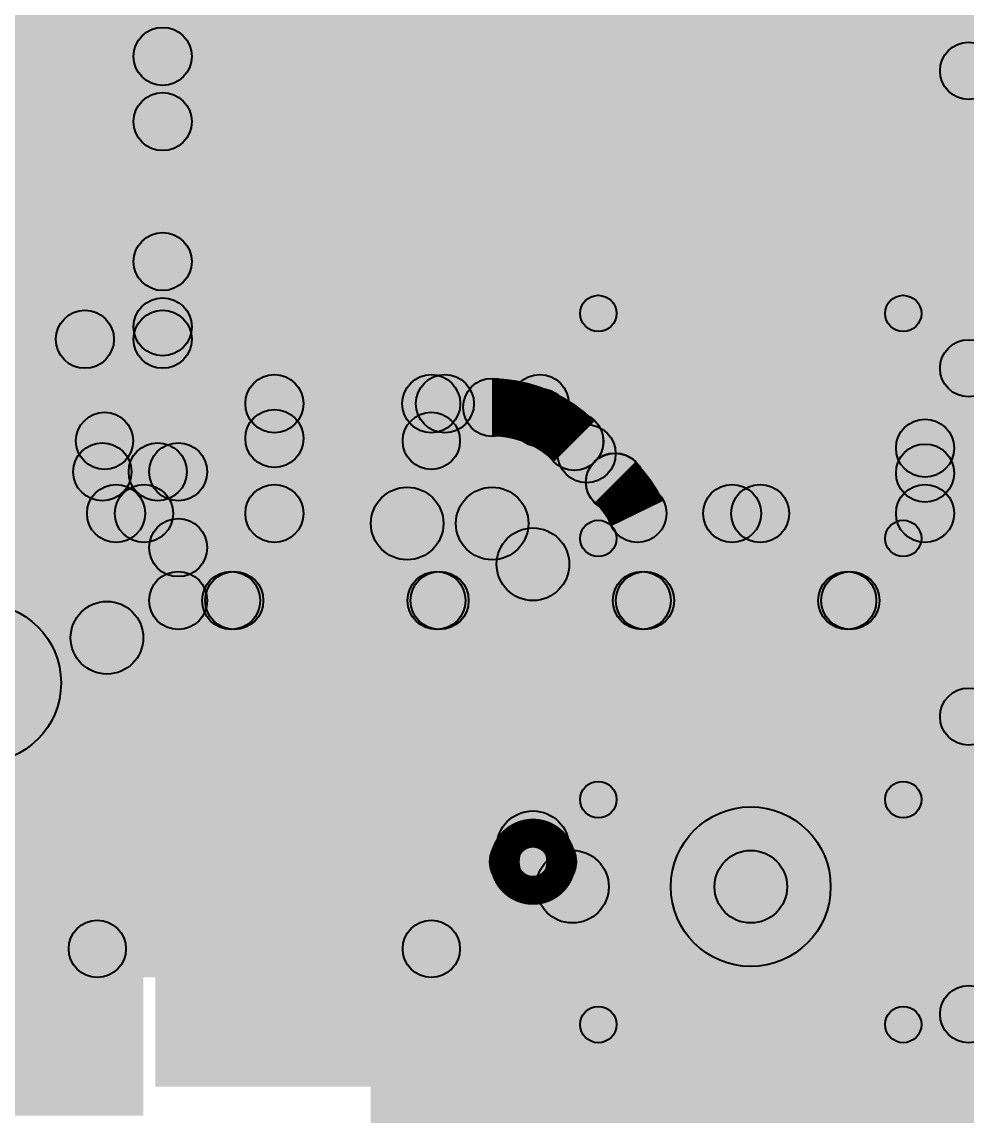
# Model space of a CAD drawing. Header units: millimetres. Extents: x -0.24 to 2.5, y 0 to 2.55.
# Drawn here: x 0.8116 to 0.9418, y 0.008 to 0.1597 of the extents above; entities that cross this region are included whole.
import ezdxf

# ---------------------------------------------------------------- set-up
doc = ezdxf.new("R2010")
doc.units = ezdxf.units.MM
doc.header["$MEASUREMENT"] = 0
for name, color, linetype in [('BottomLayer', 5, 'Continuous'), ('BottomPaste', 16, 'Continuous'), ('BottomSolder', 6, 'Continuous'), ('TopLayer', 1, 'Continuous'), ('TopOverlay', 2, 'Continuous'), ('TopPaste', 8, 'Continuous'), ('TopSolder', 216, 'Continuous'), ('ViaHoleLayer', 16, 'Continuous')]:
    doc.layers.add(name, color=color, linetype=linetype)

# ---------------------------------------------------------------- blocks, each defined once
blk = doc.blocks.new('NCP186AMX330TAG_7')
at = {"layer": 'TopLayer'}
for points in [[(-0.02795, 0.02913), (-0.01339, 0.02913), (-0.01339, 0.01811), (-0.02795, 0.01811)], [(0.01339, 0.02913), (0.02795, 0.02913), (0.02795, 0.01811), (0.01339, 0.01811)], [(-0.00866, 0.02835), (0.00866, 0.02835), (0.00866, -0.02835), (-0.00866, -0.02835)], [(-0.02795, 0.01339), (-0.01339, 0.01339), (-0.01339, 0.00236), (-0.02795, 0.00236)], [(0.01339, 0.01339), (0.02795, 0.01339), (0.02795, 0.00236), (0.01339, 0.00236)], [(-0.02795, -0.00236), (-0.01339, -0.00236), (-0.01339, -0.01339), (-0.02795, -0.01339)], [(0.01339, -0.00236), (0.02795, -0.00236), (0.02795, -0.01339), (0.01339, -0.01339)], [(-0.02795, -0.01811), (-0.01339, -0.01811), (-0.01339, -0.02913), (-0.02795, -0.02913)], [(0.01339, -0.01811), (0.02795, -0.01811), (0.02795, -0.02913), (0.01339, -0.02913)]]:
    blk.add_hatch(color=1, dxfattribs=at).paths.add_polyline_path(points)
at = {"layer": 'TopOverlay'}
h = blk.add_hatch(color=2, dxfattribs=at)
edge = h.paths.add_edge_path()
edge.add_arc((-0.024, 0.035), 0.00394, 0, 360)
for points in [[(0.022, 0.03894), (0.022, 0.03106), (-0.024, 0.03106), (-0.024, 0.03894)], [(0.021, -0.03106), (0.021, -0.03894), (-0.024, -0.03894), (-0.024, -0.03106)]]:
    blk.add_hatch(color=2, dxfattribs=at).paths.add_polyline_path(points)
h = blk.add_hatch(color=2, dxfattribs=at)
edge = h.paths.add_edge_path()
edge.add_arc((0.022, 0.035), 0.00394, 0, 360)
h = blk.add_hatch(color=2, dxfattribs=at)
edge = h.paths.add_edge_path()
edge.add_arc((-0.04, 0.023), 0.00394, 0, 360)
h = blk.add_hatch(color=2, dxfattribs=at)
edge = h.paths.add_edge_path()
edge.add_arc((-0.036, 0.023), 0.00394, 0, 360)
h = blk.add_hatch(color=2, dxfattribs=at)
edge = h.paths.add_edge_path()
edge.add_arc((-0.024, -0.035), 0.00394, 0, 360)
h = blk.add_hatch(color=2, dxfattribs=at)
edge = h.paths.add_edge_path()
edge.add_arc((0.021, -0.035), 0.00394, 0, 360)
at = {"layer": 'TopPaste'}
for points in [[(-0.02795, 0.02913), (-0.01339, 0.02913), (-0.01339, 0.01811), (-0.02795, 0.01811)], [(0.01339, 0.02913), (0.02795, 0.02913), (0.02795, 0.01811), (0.01339, 0.01811)], [(-0.00866, 0.02835), (0.00866, 0.02835), (0.00866, -0.02835), (-0.00866, -0.02835)], [(-0.02795, 0.01339), (-0.01339, 0.01339), (-0.01339, 0.00236), (-0.02795, 0.00236)], [(0.01339, 0.01339), (0.02795, 0.01339), (0.02795, 0.00236), (0.01339, 0.00236)], [(-0.02795, -0.00236), (-0.01339, -0.00236), (-0.01339, -0.01339), (-0.02795, -0.01339)], [(0.01339, -0.00236), (0.02795, -0.00236), (0.02795, -0.01339), (0.01339, -0.01339)], [(-0.02795, -0.01811), (-0.01339, -0.01811), (-0.01339, -0.02913), (-0.02795, -0.02913)], [(0.01339, -0.01811), (0.02795, -0.01811), (0.02795, -0.02913), (0.01339, -0.02913)]]:
    blk.add_hatch(color=8, dxfattribs=at).paths.add_polyline_path(points)
at = {"layer": 'TopSolder'}
for points in [[(-0.03195, 0.03313), (-0.00939, 0.03313), (-0.00939, 0.01411), (-0.03195, 0.01411)], [(-0.01266, 0.03235), (0.01266, 0.03235), (0.01266, -0.03235), (-0.01266, -0.03235)], [(0.00939, 0.03313), (0.03195, 0.03313), (0.03195, 0.01411), (0.00939, 0.01411)], [(-0.03195, 0.01739), (-0.00939, 0.01739), (-0.00939, -0.00164), (-0.03195, -0.00164)], [(0.00939, 0.01739), (0.03195, 0.01739), (0.03195, -0.00164), (0.00939, -0.00164)], [(-0.03195, 0.00164), (-0.00939, 0.00164), (-0.00939, -0.01739), (-0.03195, -0.01739)], [(0.00939, 0.00164), (0.03195, 0.00164), (0.03195, -0.01739), (0.00939, -0.01739)], [(-0.03195, -0.01411), (-0.00939, -0.01411), (-0.00939, -0.03313), (-0.03195, -0.03313)], [(0.00939, -0.01411), (0.03195, -0.01411), (0.03195, -0.03313), (0.00939, -0.03313)]]:
    blk.add_hatch(color=216, dxfattribs=at).paths.add_polyline_path(points)
at = {"layer": 'TopOverlay', "const_width": 0.00787}
blk.add_lwpolyline([(-0.036, 0.023, 1), (-0.04, 0.023, 1)], format="xyb", close=True, dxfattribs=at)
at = {"layer": 'TopOverlay'}
for centre in [(-0.024, 0.035), (0.022, 0.035), (-0.04, 0.023), (-0.036, 0.023), (-0.024, -0.035), (0.021, -0.035)]:
    blk.add_circle(centre, 0.00394, dxfattribs=at)
blk = doc.blocks.new('C__0603_20')
at = {"layer": 'TopLayer'}
for points in [[(-0.015, 0.0175), (-0.015, -0.0175), (-0.045, -0.0175), (-0.045, 0.0175)], [(0.045, 0.0175), (0.045, -0.0175), (0.015, -0.0175), (0.015, 0.0175)]]:
    blk.add_hatch(color=1, dxfattribs=at).paths.add_polyline_path(points)
at = {"layer": 'TopOverlay'}
h = blk.add_hatch(color=2, dxfattribs=at)
edge = h.paths.add_edge_path()
edge.add_arc((-0.049, 0.021), 0.0025, 0, 360)
h = blk.add_hatch(color=2, dxfattribs=at)
edge = h.paths.add_edge_path()
edge.add_arc((-0.049, 0.021), 0.0025, 0, 360)
for points in [[(-0.049, 0.0185), (-0.049, 0.0235), (-0.018, 0.0235), (-0.018, 0.0185)], [(0.018, 0.0185), (0.018, 0.0235), (0.049, 0.0235), (0.049, 0.0185)], [(-0.0515, 0.021), (-0.0465, 0.021), (-0.0465, -0.021), (-0.0515, -0.021)], [(0.0465, 0.021), (0.0515, 0.021), (0.0515, -0.021), (0.0465, -0.021)], [(-0.049, -0.0235), (-0.049, -0.0185), (-0.018, -0.0185), (-0.018, -0.0235)], [(0.018, -0.0235), (0.018, -0.0185), (0.049, -0.0185), (0.049, -0.0235)]]:
    blk.add_hatch(color=2, dxfattribs=at).paths.add_polyline_path(points)
h = blk.add_hatch(color=2, dxfattribs=at)
edge = h.paths.add_edge_path()
edge.add_arc((-0.018, 0.021), 0.0025, 0, 360)
h = blk.add_hatch(color=2, dxfattribs=at)
edge = h.paths.add_edge_path()
edge.add_arc((0.018, 0.021), 0.0025, 0, 360)
h = blk.add_hatch(color=2, dxfattribs=at)
edge = h.paths.add_edge_path()
edge.add_arc((0.049, 0.021), 0.0025, 0, 360)
h = blk.add_hatch(color=2, dxfattribs=at)
edge = h.paths.add_edge_path()
edge.add_arc((0.049, 0.021), 0.0025, 0, 360)
h = blk.add_hatch(color=2, dxfattribs=at)
edge = h.paths.add_edge_path()
edge.add_arc((-0.049, -0.021), 0.0025, 0, 360)
h = blk.add_hatch(color=2, dxfattribs=at)
edge = h.paths.add_edge_path()
edge.add_arc((-0.049, -0.021), 0.0025, 0, 360)
h = blk.add_hatch(color=2, dxfattribs=at)
edge = h.paths.add_edge_path()
edge.add_arc((-0.018, -0.021), 0.0025, 0, 360)
h = blk.add_hatch(color=2, dxfattribs=at)
edge = h.paths.add_edge_path()
edge.add_arc((0.018, -0.021), 0.0025, 0, 360)
h = blk.add_hatch(color=2, dxfattribs=at)
edge = h.paths.add_edge_path()
edge.add_arc((0.049, -0.021), 0.0025, 0, 360)
h = blk.add_hatch(color=2, dxfattribs=at)
edge = h.paths.add_edge_path()
edge.add_arc((0.049, -0.021), 0.0025, 0, 360)
at = {"layer": 'TopPaste'}
for points in [[(-0.015, 0.0175), (-0.015, -0.0175), (-0.045, -0.0175), (-0.045, 0.0175)], [(0.045, 0.0175), (0.045, -0.0175), (0.015, -0.0175), (0.015, 0.0175)]]:
    blk.add_hatch(color=8, dxfattribs=at).paths.add_polyline_path(points)
at = {"layer": 'TopSolder'}
for points in [[(-0.01264, 0.01986), (-0.01264, -0.01986), (-0.04736, -0.01986), (-0.04736, 0.01986)], [(0.04736, 0.01986), (0.04736, -0.01986), (0.01264, -0.01986), (0.01264, 0.01986)]]:
    blk.add_hatch(color=216, dxfattribs=at).paths.add_polyline_path(points)
at = {"layer": 'TopOverlay'}
for centre in [(-0.049, 0.021), (-0.049, 0.021), (-0.018, 0.021), (0.018, 0.021), (0.049, 0.021), (0.049, 0.021), (-0.049, -0.021), (-0.049, -0.021), (-0.018, -0.021), (0.018, -0.021), (0.049, -0.021), (0.049, -0.021)]:
    blk.add_circle(centre, 0.0025, dxfattribs=at)
blk = doc.blocks.new('SOT_23_B_54')
at = {"layer": 'BottomLayer'}
for points in [[(-0.05354, 0.05748), (-0.02126, 0.05748), (-0.02126, 0.02126), (-0.05354, 0.02126)], [(0.02126, 0.05748), (0.05354, 0.05748), (0.05354, 0.02126), (0.02126, 0.02126)], [(-0.01614, -0.02126), (0.01614, -0.02126), (0.01614, -0.05748), (-0.01614, -0.05748)]]:
    blk.add_hatch(color=5, dxfattribs=at).paths.add_polyline_path(points)
at = {"layer": 'BottomPaste'}
for points in [[(-0.05354, 0.05748), (-0.02126, 0.05748), (-0.02126, 0.02126), (-0.05354, 0.02126)], [(0.02126, 0.05748), (0.05354, 0.05748), (0.05354, 0.02126), (0.02126, 0.02126)], [(-0.01614, -0.02126), (0.01614, -0.02126), (0.01614, -0.05748), (-0.01614, -0.05748)]]:
    blk.add_hatch(color=16, dxfattribs=at).paths.add_polyline_path(points)
at = {"layer": 'BottomSolder'}
for points in [[(-0.05754, 0.06148), (-0.01726, 0.06148), (-0.01726, 0.01726), (-0.05754, 0.01726)], [(0.01726, 0.06148), (0.05754, 0.06148), (0.05754, 0.01726), (0.01726, 0.01726)], [(-0.02014, -0.01726), (0.02014, -0.01726), (0.02014, -0.06148), (-0.02014, -0.06148)]]:
    blk.add_hatch(color=6, dxfattribs=at).paths.add_polyline_path(points)
blk = doc.blocks.new('C__0805_60')
at = {"layer": 'TopLayer'}
for points in [[(-0.06, 0.03), (-0.02, 0.03), (-0.02, -0.03), (-0.06, -0.03)], [(0.02, 0.03), (0.06, 0.03), (0.06, -0.03), (0.02, -0.03)]]:
    blk.add_hatch(color=1, dxfattribs=at).paths.add_polyline_path(points)
at = {"layer": 'TopOverlay'}
h = blk.add_hatch(color=2, dxfattribs=at)
edge = h.paths.add_edge_path()
edge.add_arc((-0.065, 0.035), 0.00394, 0, 360)
h = blk.add_hatch(color=2, dxfattribs=at)
edge = h.paths.add_edge_path()
edge.add_arc((-0.065, 0.035), 0.00394, 0, 360)
for points in [[(-0.065, 0.03106), (-0.065, 0.03894), (-0.024, 0.03894), (-0.024, 0.03106)], [(0.024, 0.03106), (0.024, 0.03894), (0.065, 0.03894), (0.065, 0.03106)], [(-0.06894, 0.035), (-0.06106, 0.035), (-0.06106, -0.035), (-0.06894, -0.035)], [(0.06106, 0.035), (0.06894, 0.035), (0.06894, -0.035), (0.06106, -0.035)], [(-0.065, -0.03894), (-0.065, -0.03106), (-0.024, -0.03106), (-0.024, -0.03894)], [(0.024, -0.03894), (0.024, -0.03106), (0.065, -0.03106), (0.065, -0.03894)]]:
    blk.add_hatch(color=2, dxfattribs=at).paths.add_polyline_path(points)
h = blk.add_hatch(color=2, dxfattribs=at)
edge = h.paths.add_edge_path()
edge.add_arc((-0.024, 0.035), 0.00394, 0, 360)
h = blk.add_hatch(color=2, dxfattribs=at)
edge = h.paths.add_edge_path()
edge.add_arc((0.024, 0.035), 0.00394, 0, 360)
h = blk.add_hatch(color=2, dxfattribs=at)
edge = h.paths.add_edge_path()
edge.add_arc((0.065, 0.035), 0.00394, 0, 360)
h = blk.add_hatch(color=2, dxfattribs=at)
edge = h.paths.add_edge_path()
edge.add_arc((0.065, 0.035), 0.00394, 0, 360)
h = blk.add_hatch(color=2, dxfattribs=at)
edge = h.paths.add_edge_path()
edge.add_arc((-0.065, -0.035), 0.00394, 0, 360)
h = blk.add_hatch(color=2, dxfattribs=at)
edge = h.paths.add_edge_path()
edge.add_arc((-0.065, -0.035), 0.00394, 0, 360)
h = blk.add_hatch(color=2, dxfattribs=at)
edge = h.paths.add_edge_path()
edge.add_arc((-0.024, -0.035), 0.00394, 0, 360)
h = blk.add_hatch(color=2, dxfattribs=at)
edge = h.paths.add_edge_path()
edge.add_arc((0.024, -0.035), 0.00394, 0, 360)
h = blk.add_hatch(color=2, dxfattribs=at)
edge = h.paths.add_edge_path()
edge.add_arc((0.065, -0.035), 0.00394, 0, 360)
h = blk.add_hatch(color=2, dxfattribs=at)
edge = h.paths.add_edge_path()
edge.add_arc((0.065, -0.035), 0.00394, 0, 360)
at = {"layer": 'TopPaste'}
for points in [[(-0.06, 0.03), (-0.02, 0.03), (-0.02, -0.03), (-0.06, -0.03)], [(0.02, 0.03), (0.06, 0.03), (0.06, -0.03), (0.02, -0.03)]]:
    blk.add_hatch(color=8, dxfattribs=at).paths.add_polyline_path(points)
at = {"layer": 'TopSolder'}
for points in [[(-0.06276, 0.03276), (-0.01724, 0.03276), (-0.01724, -0.03276), (-0.06276, -0.03276)], [(0.01724, 0.03276), (0.06276, 0.03276), (0.06276, -0.03276), (0.01724, -0.03276)]]:
    blk.add_hatch(color=216, dxfattribs=at).paths.add_polyline_path(points)
at = {"layer": 'TopOverlay'}
for centre in [(-0.065, 0.035), (-0.065, 0.035), (-0.024, 0.035), (0.024, 0.035), (0.065, 0.035), (0.065, 0.035), (-0.065, -0.035), (-0.065, -0.035), (-0.024, -0.035), (0.024, -0.035), (0.065, -0.035), (0.065, -0.035)]:
    blk.add_circle(centre, 0.00394, dxfattribs=at)

msp = doc.modelspace()

# ---------------------------------------------------------------- hatches: boundary and pattern name
at = {"layer": 'BottomLayer'}
for points in [[(0.83, 0.069), (0.947, 0.069), (0.947, 0.532), (0.83, 0.532)], [(0.83314, 0.09491), (0.82749, 0.10057), (1.09575, 0.36883), (1.1014, 0.36317)], [(0.83383, 0.15216), (0.82817, 0.15782), (1.04022, 0.36987), (1.04587, 0.36421)], [(0.83383, 0.12388), (0.82817, 0.12954), (1.06746, 0.36883), (1.07312, 0.36317)], [(0.84369, 0.07717), (0.83803, 0.08283), (1.12403, 0.36883), (1.12969, 0.36317)], [(0.87197, 0.07717), (0.86632, 0.08283), (1.15082, 0.36734), (1.15648, 0.36168)], [(0.90026, 0.07717), (0.8946, 0.08283), (1.15417, 0.3424), (1.15983, 0.33674)], [(0.92854, 0.07717), (0.92288, 0.08283), (1.15417, 0.31412), (1.15983, 0.30846)], [(0.82917, 0.25531), (0.83483, 0.26097), (1.01297, 0.08283), (1.00731, 0.07717)], [(0.728, 0.127), (0.82, 0.127), (0.82, 0.257), (0.728, 0.257)], [(0.82917, 0.22703), (0.83483, 0.23268), (0.98468, 0.08283), (0.97903, 0.07717)], [(0.82917, 0.19874), (0.83483, 0.2044), (0.9564, 0.08283), (0.95074, 0.07717)], [(0.835, 0.116), (0.827, 0.116), (0.827, 0.18221), (0.835, 0.18221)], [(0.82817, 0.17146), (0.83383, 0.17712), (0.92812, 0.08283), (0.92246, 0.07717)], [(0.82817, 0.14317), (0.83383, 0.14883), (0.89983, 0.08283), (0.89417, 0.07717)], [(0.717, 0.112), (0.717, 0.12), (0.831, 0.12), (0.831, 0.112)], [(0.82817, 0.11489), (0.83383, 0.12055), (0.87155, 0.08283), (0.86589, 0.07717)], [(0.80486, 0.09491), (0.7992, 0.10057), (0.81746, 0.11883), (0.82312, 0.11317)], [(0.80161, 0.11317), (0.80726, 0.11883), (0.82552, 0.10057), (0.81987, 0.09491)], [(0.83, 0.013), (1.859, 0.013), (1.859, 0.105), (0.83, 0.105)], [(0.77886, 0.09374), (0.77886, 0.10174), (0.83314, 0.10174), (0.83314, 0.09374)], [(0.83714, 0.08), (0.82914, 0.08), (0.82914, 0.09774), (0.83714, 0.09774)], [(0.83031, 0.08446), (0.83597, 0.09012), (0.84326, 0.08283), (0.83761, 0.07717)], [(0.83314, 0.076), (0.83314, 0.084), (1.903, 0.084), (1.903, 0.076)]]:
    msp.add_hatch(color=5, dxfattribs=at).paths.add_polyline_path(points)
h = msp.add_hatch(color=5, dxfattribs=at)
edge = h.paths.add_edge_path()
edge.add_arc((0.831, 0.15499), 0.004, 0, 360)
h = msp.add_hatch(color=5, dxfattribs=at)
edge = h.paths.add_edge_path()
edge.add_arc((0.831, 0.146), 0.004, 0, 360)
h = msp.add_hatch(color=5, dxfattribs=at)
edge = h.paths.add_edge_path()
edge.add_arc((0.912, 0.129), 0.01181, 0, 360)
h = msp.add_hatch(color=5, dxfattribs=at)
edge = h.paths.add_edge_path()
edge.add_arc((0.831, 0.12671), 0.004, 0, 360)
h = msp.add_hatch(color=5, dxfattribs=at)
edge = h.paths.add_edge_path()
edge.add_arc((0.843, 0.114), 0.01181, 0, 360)
h = msp.add_hatch(color=5, dxfattribs=at)
edge = h.paths.add_edge_path()
edge.add_arc((0.831, 0.11772), 0.004, 0, 360)
h = msp.add_hatch(color=5, dxfattribs=at)
edge = h.paths.add_edge_path()
edge.add_arc((0.82029, 0.116), 0.004, 0, 360)
h = msp.add_hatch(color=5, dxfattribs=at)
edge = h.paths.add_edge_path()
edge.add_arc((0.831, 0.116), 0.004, 0, 360)
h = msp.add_hatch(color=5, dxfattribs=at)
edge = h.paths.add_edge_path()
edge.add_arc((0.831, 0.116), 0.004, 0, 360)
h = msp.add_hatch(color=5, dxfattribs=at)
edge = h.paths.add_edge_path()
edge.add_arc((0.82269, 0.09774), 0.004, 0, 360)
h = msp.add_hatch(color=5, dxfattribs=at)
edge = h.paths.add_edge_path()
edge.add_arc((0.83032, 0.09774), 0.004, 0, 360)
h = msp.add_hatch(color=5, dxfattribs=at)
edge = h.paths.add_edge_path()
edge.add_arc((0.83314, 0.09774), 0.004, 0, 360)
h = msp.add_hatch(color=5, dxfattribs=at)
edge = h.paths.add_edge_path()
edge.add_arc((0.83314, 0.09774), 0.004, 0, 360)
h = msp.add_hatch(color=5, dxfattribs=at)
edge = h.paths.add_edge_path()
edge.add_arc((0.83314, 0.08729), 0.004, 0, 360)
h = msp.add_hatch(color=5, dxfattribs=at)
edge = h.paths.add_edge_path()
edge.add_arc((0.83314, 0.08), 0.004, 0, 360)
h = msp.add_hatch(color=5, dxfattribs=at)
edge = h.paths.add_edge_path()
edge.add_arc((0.83314, 0.08), 0.004, 0, 360)
h = msp.add_hatch(color=5, dxfattribs=at)
edge = h.paths.add_edge_path()
edge.add_arc((0.84043, 0.08), 0.004, 0, 360)
h = msp.add_hatch(color=5, dxfattribs=at)
edge = h.paths.add_edge_path()
edge.add_arc((0.84086, 0.08), 0.004, 0, 360)
h = msp.add_hatch(color=5, dxfattribs=at)
edge = h.paths.add_edge_path()
edge.add_arc((0.86872, 0.08), 0.004, 0, 360)
h = msp.add_hatch(color=5, dxfattribs=at)
edge = h.paths.add_edge_path()
edge.add_arc((0.86914, 0.08), 0.004, 0, 360)
h = msp.add_hatch(color=5, dxfattribs=at)
edge = h.paths.add_edge_path()
edge.add_arc((0.897, 0.08), 0.004, 0, 360)
h = msp.add_hatch(color=5, dxfattribs=at)
edge = h.paths.add_edge_path()
edge.add_arc((0.89743, 0.08), 0.004, 0, 360)
h = msp.add_hatch(color=5, dxfattribs=at)
edge = h.paths.add_edge_path()
edge.add_arc((0.92529, 0.08), 0.004, 0, 360)
h = msp.add_hatch(color=5, dxfattribs=at)
edge = h.paths.add_edge_path()
edge.add_arc((0.92571, 0.08), 0.004, 0, 360)
h = msp.add_hatch(color=5, dxfattribs=at)
edge = h.paths.add_edge_path()
edge.add_arc((0.806, 0.06863), 0.011, 0, 360)
at = {"layer": 'BottomSolder'}
h = msp.add_hatch(color=6, dxfattribs=at)
edge = h.paths.add_edge_path()
edge.add_arc((0.912, 0.129), 0.01581, 0, 360)
h = msp.add_hatch(color=6, dxfattribs=at)
edge = h.paths.add_edge_path()
edge.add_arc((0.843, 0.114), 0.01581, 0, 360)
at = {"layer": 'TopLayer'}
for points in [[(0.89221, 0.09741), (0.88656, 0.10307), (1.3834, 0.59992), (1.38906, 0.59426)], [(0.91226, 0.08917), (0.9066, 0.09483), (1.41169, 0.59992), (1.41734, 0.59426)], [(0.87082, 0.10431), (0.86516, 0.10996), (1.30997, 0.55477), (1.31563, 0.54911)], [(0.79912, 0.08917), (0.79346, 0.09483), (1.25146, 0.55283), (1.25712, 0.54717)], [(0.8274, 0.08917), (0.82175, 0.09483), (1.27975, 0.55283), (1.2854, 0.54717)], [(0.75259, 0.09921), (0.74694, 0.10487), (0.90689, 0.26483), (0.91255, 0.25917)], [(0.77084, 0.08917), (0.76518, 0.09483), (0.93518, 0.26483), (0.94084, 0.25917)], [(0.8334, 0.25108), (0.83906, 0.25674), (0.99197, 0.10383), (0.98631, 0.09817)], [(0.8334, 0.2228), (0.83906, 0.22846), (0.96368, 0.10383), (0.95803, 0.09817)], [(0.69921, 0.21557), (0.70487, 0.22122), (0.83126, 0.09483), (0.82561, 0.08917)], [(0.7275, 0.21557), (0.73315, 0.22122), (0.84921, 0.10516), (0.84356, 0.0995)], [(0.81336, 0.21455), (0.81902, 0.22021), (0.93883, 0.1004), (0.93317, 0.09474)], [(0.81027, 0.18936), (0.81592, 0.19502), (0.91612, 0.09483), (0.91046, 0.08917)], [(0.78987, 0.18148), (0.79552, 0.18714), (0.8727, 0.10996), (0.86704, 0.10431)], [(0.37, 0.107), (1.012, 0.107), (1.012, 0.183), (0.37, 0.183)], [(0.765, 0.088), (0.849, 0.088), (0.849, 0.14), (0.765, 0.14)], [(0.84639, 0.10313), (0.84639, 0.11113), (0.88295, 0.11113), (0.88295, 0.10313)], [(0.85039, 0.092), (0.84239, 0.092), (0.84239, 0.10713), (0.85039, 0.10713)], [(0.88488, 0.09909), (0.89053, 0.10475), (0.89613, 0.09916), (0.89047, 0.0935)], [(0.936, 0.097), (0.936, 0.105), (1.719, 0.105), (1.719, 0.097)], [(0.94, 0.092), (0.932, 0.092), (0.932, 0.101), (0.94, 0.101)], [(0.76194, 0.088), (0.76194, 0.096), (0.84639, 0.096), (0.84639, 0.088)], [(0.86467, 0.08562), (0.86467, 0.09562), (0.87638, 0.09562), (0.87638, 0.08562)], [(0.89639, 0.088), (0.89639, 0.096), (0.936, 0.096), (0.936, 0.088)], [(0.87284, 0.08709), (0.87991, 0.09416), (0.88554, 0.08854), (0.87846, 0.08146)], [(0.887, 0.046), (0.877, 0.046), (0.877, 0.085), (0.887, 0.085)], [(0.75644, 0.06987), (0.75644, 0.07987), (0.82333, 0.07987), (0.82333, 0.06987)], [(0.283, 0.009), (0.82833, 0.009), (0.82833, 0.062), (0.283, 0.062)], [(0.85967, 0.008), (1.755, 0.008), (1.755, 0.061), (0.85967, 0.061)], [(0.912, 0.02956), (0.912, 0.05156), (0.96956, 0.05156), (0.96956, 0.02956)], [(0.87846, 0.04246), (0.88554, 0.04954), (0.89097, 0.0441), (0.8839, 0.03703)], [(0.88744, 0.03556), (0.88744, 0.04556), (0.912, 0.04556), (0.912, 0.03556)]]:
    msp.add_hatch(color=1, dxfattribs=at).paths.add_polyline_path(points)
h = msp.add_hatch(color=1, dxfattribs=at)
edge = h.paths.add_edge_path()
edge.add_arc((0.912, 0.129), 0.01181, 0, 360)
h = msp.add_hatch(color=1, dxfattribs=at)
edge = h.paths.add_edge_path()
edge.add_arc((0.843, 0.114), 0.01181, 0, 360)
h = msp.add_hatch(color=1, dxfattribs=at)
edge = h.paths.add_edge_path()
edge.add_arc((0.84639, 0.10713), 0.004, 0, 360)
h = msp.add_hatch(color=1, dxfattribs=at)
edge = h.paths.add_edge_path()
edge.add_arc((0.84639, 0.10713), 0.004, 0, 360)
h = msp.add_hatch(color=1, dxfattribs=at)
edge = h.paths.add_edge_path()
edge.add_arc((0.86799, 0.10713), 0.004, 0, 360)
h = msp.add_hatch(color=1, dxfattribs=at)
edge = h.paths.add_edge_path()
edge.add_arc((0.86987, 0.10713), 0.004, 0, 360)
h = msp.add_hatch(color=1, dxfattribs=at)
edge = h.paths.add_edge_path()
edge.add_arc((0.88295, 0.10713), 0.004, 0, 360)
h = msp.add_hatch(color=1, dxfattribs=at)
edge = h.paths.add_edge_path()
edge.add_arc((0.87638, 0.10662), 0.004, 0, 360)
h = msp.add_hatch(color=1, dxfattribs=at)
edge = h.paths.add_edge_path()
edge.add_arc((0.87638, 0.10662), 0.004, 0, 360)
h = msp.add_hatch(color=1, dxfattribs=at)
edge = h.paths.add_edge_path()
edge.add_arc((0.88295, 0.10521), 0.004, 0, 360)
h = msp.add_hatch(color=1, dxfattribs=at)
edge = h.paths.add_edge_path()
edge.add_arc((0.88295, 0.10521), 0.004, 0, 360)
h = msp.add_hatch(color=1, dxfattribs=at)
edge = h.paths.add_edge_path()
edge.add_arc((0.88295, 0.10521), 0.004, 0, 360)
h = msp.add_hatch(color=1, dxfattribs=at)
edge = h.paths.add_edge_path()
edge.add_arc((0.88295, 0.10521), 0.004, 0, 360)
h = msp.add_hatch(color=1, dxfattribs=at)
edge = h.paths.add_edge_path()
edge.add_arc((0.84639, 0.10233), 0.004, 0, 360)
h = msp.add_hatch(color=1, dxfattribs=at)
edge = h.paths.add_edge_path()
edge.add_arc((0.88769, 0.10194), 0.004, 0, 360)
h = msp.add_hatch(color=1, dxfattribs=at)
edge = h.paths.add_edge_path()
edge.add_arc((0.88771, 0.10192), 0.004, 0, 360)
h = msp.add_hatch(color=1, dxfattribs=at)
edge = h.paths.add_edge_path()
edge.add_arc((0.88771, 0.10192), 0.004, 0, 360)
h = msp.add_hatch(color=1, dxfattribs=at)
edge = h.paths.add_edge_path()
edge.add_arc((0.936, 0.101), 0.004, 0, 360)
h = msp.add_hatch(color=1, dxfattribs=at)
edge = h.paths.add_edge_path()
edge.add_arc((0.936, 0.101), 0.004, 0, 360)
h = msp.add_hatch(color=1, dxfattribs=at)
edge = h.paths.add_edge_path()
edge.add_arc((0.88939, 0.10024), 0.004, 0, 360)
h = msp.add_hatch(color=1, dxfattribs=at)
edge = h.paths.add_edge_path()
edge.add_arc((0.8933, 0.09633), 0.004, 0, 360)
h = msp.add_hatch(color=1, dxfattribs=at)
edge = h.paths.add_edge_path()
edge.add_arc((0.8933, 0.09633), 0.004, 0, 360)
h = msp.add_hatch(color=1, dxfattribs=at)
edge = h.paths.add_edge_path()
edge.add_arc((0.89331, 0.09631), 0.004, 0, 360)
h = msp.add_hatch(color=1, dxfattribs=at)
edge = h.paths.add_edge_path()
edge.add_arc((0.936, 0.09757), 0.004, 0, 360)
h = msp.add_hatch(color=1, dxfattribs=at)
edge = h.paths.add_edge_path()
edge.add_arc((0.82458, 0.092), 0.004, 0, 360)
h = msp.add_hatch(color=1, dxfattribs=at)
edge = h.paths.add_edge_path()
edge.add_arc((0.82843, 0.092), 0.004, 0, 360)
h = msp.add_hatch(color=1, dxfattribs=at)
edge = h.paths.add_edge_path()
edge.add_arc((0.84639, 0.092), 0.004, 0, 360)
h = msp.add_hatch(color=1, dxfattribs=at)
edge = h.paths.add_edge_path()
edge.add_arc((0.84639, 0.092), 0.004, 0, 360)
h = msp.add_hatch(color=1, dxfattribs=at)
edge = h.paths.add_edge_path()
edge.add_arc((0.86467, 0.09062), 0.005, 0, 360)
h = msp.add_hatch(color=1, dxfattribs=at)
edge = h.paths.add_edge_path()
edge.add_arc((0.87638, 0.09062), 0.005, 0, 360)
h = msp.add_hatch(color=1, dxfattribs=at)
edge = h.paths.add_edge_path()
edge.add_arc((0.87638, 0.09062), 0.005, 0, 360)
h = msp.add_hatch(color=1, dxfattribs=at)
edge = h.paths.add_edge_path()
edge.add_arc((0.89639, 0.092), 0.004, 0, 360)
h = msp.add_hatch(color=1, dxfattribs=at)
edge = h.paths.add_edge_path()
edge.add_arc((0.89639, 0.092), 0.004, 0, 360)
h = msp.add_hatch(color=1, dxfattribs=at)
edge = h.paths.add_edge_path()
edge.add_arc((0.89639, 0.092), 0.004, 0, 360)
h = msp.add_hatch(color=1, dxfattribs=at)
edge = h.paths.add_edge_path()
edge.add_arc((0.90943, 0.092), 0.004, 0, 360)
h = msp.add_hatch(color=1, dxfattribs=at)
edge = h.paths.add_edge_path()
edge.add_arc((0.91329, 0.092), 0.004, 0, 360)
h = msp.add_hatch(color=1, dxfattribs=at)
edge = h.paths.add_edge_path()
edge.add_arc((0.936, 0.092), 0.004, 0, 360)
h = msp.add_hatch(color=1, dxfattribs=at)
edge = h.paths.add_edge_path()
edge.add_arc((0.936, 0.092), 0.004, 0, 360)
h = msp.add_hatch(color=1, dxfattribs=at)
edge = h.paths.add_edge_path()
edge.add_arc((0.882, 0.085), 0.005, 0, 360)
h = msp.add_hatch(color=1, dxfattribs=at)
edge = h.paths.add_edge_path()
edge.add_arc((0.882, 0.085), 0.005, 0, 360)
h = msp.add_hatch(color=1, dxfattribs=at)
edge = h.paths.add_edge_path()
edge.add_arc((0.82333, 0.07487), 0.005, 0, 360)
h = msp.add_hatch(color=1, dxfattribs=at)
edge = h.paths.add_edge_path()
edge.add_arc((0.882, 0.046), 0.005, 0, 360)
h = msp.add_hatch(color=1, dxfattribs=at)
edge = h.paths.add_edge_path()
edge.add_arc((0.882, 0.046), 0.005, 0, 360)
h = msp.add_hatch(color=1, dxfattribs=at)
edge = h.paths.add_edge_path()
edge.add_arc((0.912, 0.04056), 0.011, 0, 360)
h = msp.add_hatch(color=1, dxfattribs=at)
edge = h.paths.add_edge_path()
edge.add_arc((0.88744, 0.04056), 0.005, 0, 360)
h = msp.add_hatch(color=1, dxfattribs=at)
edge = h.paths.add_edge_path()
edge.add_arc((0.88744, 0.04056), 0.005, 0, 360)
h = msp.add_hatch(color=1, dxfattribs=at)
edge = h.paths.add_edge_path()
edge.add_arc((0.912, 0.04056), 0.005, 0, 360)
at = {"layer": 'TopSolder'}
h = msp.add_hatch(color=216, dxfattribs=at)
edge = h.paths.add_edge_path()
edge.add_arc((0.912, 0.129), 0.01581, 0, 360)
h = msp.add_hatch(color=216, dxfattribs=at)
edge = h.paths.add_edge_path()
edge.add_arc((0.843, 0.114), 0.01581, 0, 360)
at = {"layer": 'ViaHoleLayer'}
h = msp.add_hatch(color=16, dxfattribs=at)
edge = h.paths.add_edge_path()
edge.add_arc((0.912, 0.129), 0.00787, 0, 360)
h = msp.add_hatch(color=16, dxfattribs=at)
edge = h.paths.add_edge_path()
edge.add_arc((0.843, 0.114), 0.00787, 0, 360)

# ---------------------------------------------------------------- linework, layer by layer
at = {"layer": 'BottomLayer'}
for centre, radius in [((0.831, 0.15499), 0.004), ((0.831, 0.146), 0.004), ((0.831, 0.12671), 0.004), ((0.831, 0.11772), 0.004), ((0.82029, 0.116), 0.004), ((0.831, 0.116), 0.004), ((0.831, 0.116), 0.004), ((0.82269, 0.09774), 0.004), ((0.83032, 0.09774), 0.004), ((0.83314, 0.09774), 0.004), ((0.83314, 0.09774), 0.004), ((0.83314, 0.08729), 0.004), ((0.83314, 0.08), 0.004), ((0.83314, 0.08), 0.004), ((0.84043, 0.08), 0.004), ((0.84086, 0.08), 0.004), ((0.86872, 0.08), 0.004), ((0.86914, 0.08), 0.004), ((0.897, 0.08), 0.004), ((0.89743, 0.08), 0.004), ((0.92529, 0.08), 0.004), ((0.92571, 0.08), 0.004), ((0.806, 0.06863), 0.011)]:
    msp.add_circle(centre, radius, dxfattribs=at)
at = {"layer": 'TopLayer', "const_width": 0.008}
for points in [[(0.87638, 0.10662, -0.106264), (0.88295, 0.10521)], [(0.87638, 0.10662, -0.106264), (0.88295, 0.10521)], [(0.88295, 0.10521, -0.09073), (0.88769, 0.10194)], [(0.88295, 0.10521, -0.091039), (0.88771, 0.10192)], [(0.8933, 0.09633, -0.083645), (0.89639, 0.092)], [(0.89331, 0.09631, -0.083336), (0.89639, 0.092)]]:
    msp.add_lwpolyline(points, format="xyb", dxfattribs=at)
at = {"layer": 'TopLayer'}
for centre, radius in [((0.84639, 0.10713), 0.004), ((0.84639, 0.10713), 0.004), ((0.86799, 0.10713), 0.004), ((0.86987, 0.10713), 0.004), ((0.88295, 0.10713), 0.004), ((0.87638, 0.10662), 0.004), ((0.87638, 0.10662), 0.004), ((0.88295, 0.10521), 0.004), ((0.88295, 0.10521), 0.004), ((0.88295, 0.10521), 0.004), ((0.88295, 0.10521), 0.004), ((0.84639, 0.10233), 0.004), ((0.88769, 0.10194), 0.004), ((0.88771, 0.10192), 0.004), ((0.88771, 0.10192), 0.004), ((0.936, 0.101), 0.004), ((0.936, 0.101), 0.004), ((0.88939, 0.10024), 0.004), ((0.8933, 0.09633), 0.004), ((0.8933, 0.09633), 0.004), ((0.89331, 0.09631), 0.004), ((0.936, 0.09757), 0.004), ((0.82458, 0.092), 0.004), ((0.82843, 0.092), 0.004), ((0.84639, 0.092), 0.004), ((0.84639, 0.092), 0.004), ((0.86467, 0.09062), 0.005), ((0.87638, 0.09062), 0.005), ((0.87638, 0.09062), 0.005), ((0.89639, 0.092), 0.004), ((0.89639, 0.092), 0.004), ((0.89639, 0.092), 0.004), ((0.90943, 0.092), 0.004), ((0.91329, 0.092), 0.004), ((0.936, 0.092), 0.004), ((0.936, 0.092), 0.004), ((0.882, 0.085), 0.005), ((0.882, 0.085), 0.005), ((0.82333, 0.07487), 0.005), ((0.882, 0.046), 0.005), ((0.882, 0.046), 0.005), ((0.912, 0.04056), 0.011), ((0.88744, 0.04056), 0.005), ((0.88744, 0.04056), 0.005), ((0.912, 0.04056), 0.005)]:
    msp.add_circle(centre, radius, dxfattribs=at)

# ---------------------------------------------------------------- block references
for name, p, rotation in [('SOT_23_B_54', (0.806, 0.108), 360), ('C__0805_60', (0.977, 0.088), 90), ('C__0603_20', (0.912, 0.07056), 90), ('NCP186AMX330TAG_7', (0.844, 0.067), 180)]:
    msp.add_blockref(name, p, dxfattribs=dict(rotation=rotation))

# ---------------------------------------------------------------- texts
at = {"layer": 'TopOverlay'}
msp.add_text('U2', height=0.04, dxfattribs=at).set_placement((0.818, 0.127))

doc.saveas('drawing.dxf')
